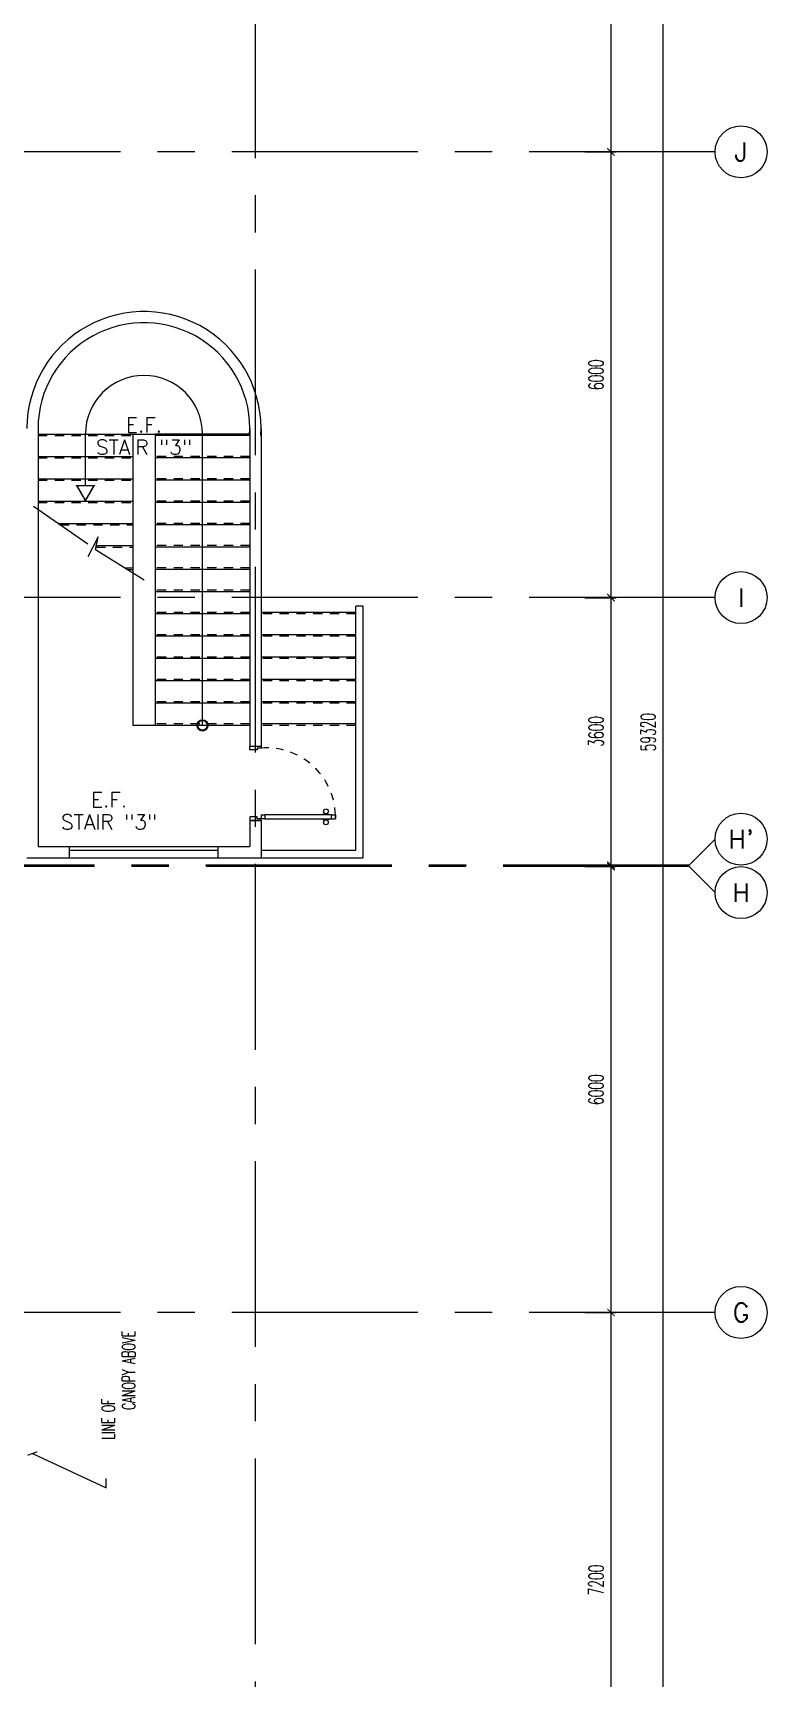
# Model space of a CAD drawing. Extents: x 417866.9 to 417960.2, y 43448 to 43538.2.
# Drawn here: x 417950.34 to 417960.22, y 43483.55 to 43505.69 of the extents above; entities that cross this region are included whole.
import ezdxf
from ezdxf.enums import TextEntityAlignment as Align

# ---------------------------------------------------------------- set-up
doc = ezdxf.new("R2010")
doc.units = 0
doc.header["$MEASUREMENT"] = 0
doc.header["$PDMODE"] = 3
doc.header["$PDSIZE"] = 0.1
for name, pattern in [('CENTERX2', [4, 2.5, -0.5, 0.5, -0.5]), ('HIDDEN', [0.375, 0.25, -0.125]), ('HIDDEN2', [0.1875, 0.125, -0.0625])]:
    doc.linetypes.add(name, pattern=pattern)
doc.layers.get('0').update_dxf_attribs({"color": 11, "linetype": 'CONTINUOUS'})
doc.layers.get('DEFPOINTS').update_dxf_attribs({"color": 11, "linetype": 'CONTINUOUS'})
for name, color, linetype in [('AX-CR', 11, 'CONTINUOUS'), ('AX-DIM', 11, 'CONTINUOUS'), ('AX-TXT', 11, 'CONTINUOUS'), ('AXES', 11, 'CENTERX2'), ('CANOPY-LN', 11, 'CONTINUOUS'), ('DOOR', 11, 'CONTINUOUS'), ('Handrail', 11, 'CONTINUOUS'), ('RM-NAME', 11, 'CONTINUOUS'), ('ROOF', 11, 'CONTINUOUS'), ('STR', 11, 'CONTINUOUS'), ('WALL', 11, 'CONTINUOUS')]:
    doc.layers.add(name, color=color, linetype=linetype)
doc.layers.add('WIN', color=11, linetype='CONTINUOUS', plot=False)
doc.styles.add('ROMANS', font='ROMANS.shx', dxfattribs={"width": 0.6})
doc.dimstyles.new('STANDARD in', dxfattribs={"dimtxt": 0.2, "dimasz": 0.1, "dimexe": 0.07, "dimexo": 0.05, "dimgap": 0.1, "dimtad": 1, "dimdec": 0, "dimlfac": 1000, "dimzin": 0, "dimdsep": 46, "dimtxsty": 'ROMANS', "dimblk": 'ARCHTICK', "dimcen": 0.05, "dimdle": 0.05, "dimclrd": 7, "dimclre": 7, "dimclrt": 2, "dimadec": 0, "dimazin": 0, "dimtfac": 1, "dimtdec": 0, "dimtmove": 2, "dimatfit": 3, "dimldrblk": 'ARCHTICK', "dimfxl": 0, "dimtolj": 1, "dimtzin": 0, "dimarcsym": 0})

# ---------------------------------------------------------------- blocks, each defined once
blk = doc.blocks.new('_ARCHTICK')
at = {"color": 0, "linetype": 'ByBlock', "const_width": 0.15}
blk.add_lwpolyline([(-0.5, -0.5), (0.5, 0.5)], dxfattribs=at)
blk = doc.blocks.new('*D194')
at = {"layer": 'AX-DIM', "color": 7, "lineweight": -2}
for p, q in [((417958.819, 43525.994), (417958.819, 43466.574)), ((417948.237, 43525.944), (417958.889, 43525.944)), ((417948.237, 43466.624), (417958.889, 43466.624))]:
    blk.add_line(p, q, dxfattribs=at)
at = {"layer": 'DEFPOINTS', "color": 0}
for p in [(417948.187, 43525.944), (417948.187, 43466.624), (417958.819, 43466.624)]:
    blk.add_point(p, dxfattribs=at)
at = {"layer": 'AX-DIM', "color": 7, "lineweight": -2, "xscale": 0.1, "yscale": 0.1, "zscale": 0.1}
for p, rotation in [((417958.819, 43525.944), 90), ((417958.819, 43466.624), 270)]:
    blk.add_blockref('_ARCHTICK', p, dxfattribs=dict(at, rotation=rotation))
at = {"layer": 'AX-DIM', "color": 2, "insert": (417958.619, 43496.284), "char_height": 0.2, "attachment_point": 5, "rotation": 90, "style": 'ROMANS'}
blk.add_mtext('\\A1;59320', dxfattribs=at)
blk = doc.blocks.new('*D189')
at = {"layer": 'AX-DIM', "color": 7, "lineweight": -2}
for p, q in [((417957.769, 43498.094), (417958.189, 43498.094)), ((417958.119, 43498.144), (417958.119, 43494.444)), ((417957.769, 43494.494), (417958.189, 43494.494))]:
    blk.add_line(p, q, dxfattribs=at)
at = {"layer": 'DEFPOINTS', "color": 0}
for p in [(417957.719, 43498.094), (417957.719, 43494.494), (417958.119, 43494.494)]:
    blk.add_point(p, dxfattribs=at)
at = {"layer": 'AX-DIM', "color": 7, "lineweight": -2, "xscale": 0.1, "yscale": 0.1, "zscale": 0.1}
for p, rotation in [((417958.119, 43498.094), 90), ((417958.119, 43494.494), 270)]:
    blk.add_blockref('_ARCHTICK', p, dxfattribs=dict(at, rotation=rotation))
at = {"layer": 'AX-DIM', "color": 2, "insert": (417957.919, 43496.294), "char_height": 0.2, "attachment_point": 5, "rotation": 90, "style": 'ROMANS'}
blk.add_mtext('\\A1;3600', dxfattribs=at)
blk = doc.blocks.new('*D188')
at = {"layer": 'AX-DIM', "color": 7, "lineweight": -2}
for p, q in [((417957.769, 43488.474), (417958.189, 43488.474)), ((417958.119, 43488.524), (417958.119, 43481.224)), ((417957.769, 43481.274), (417958.189, 43481.274))]:
    blk.add_line(p, q, dxfattribs=at)
at = {"layer": 'DEFPOINTS', "color": 0}
for p in [(417957.719, 43488.474), (417957.719, 43481.274), (417958.119, 43481.274)]:
    blk.add_point(p, dxfattribs=at)
at = {"layer": 'AX-DIM', "color": 7, "lineweight": -2, "xscale": 0.1, "yscale": 0.1, "zscale": 0.1}
for p, rotation in [((417958.119, 43488.474), 90), ((417958.119, 43481.274), 270)]:
    blk.add_blockref('_ARCHTICK', p, dxfattribs=dict(at, rotation=rotation))
at = {"layer": 'AX-DIM', "color": 2, "insert": (417957.919, 43484.874), "char_height": 0.2, "attachment_point": 5, "rotation": 90, "style": 'ROMANS'}
blk.add_mtext('\\A1;7200', dxfattribs=at)
blk = doc.blocks.new('AXR')
at = {"layer": 'AX-CR'}
blk.add_circle((350, 0), 350, dxfattribs=at)
at = {"layer": 'AX-TXT', "style": 'ROMANS'}
blk.add_attdef('AX', text='', height=250, dxfattribs=at).set_placement((350, 0), align=Align.MIDDLE)
blk = doc.blocks.new('*D185')
at = {"layer": 'AX-DIM', "color": 7, "lineweight": -2}
for p, q in [((417957.769, 43494.474), (417958.189, 43494.474)), ((417958.119, 43494.524), (417958.119, 43488.424)), ((417957.769, 43488.474), (417958.189, 43488.474))]:
    blk.add_line(p, q, dxfattribs=at)
at = {"layer": 'DEFPOINTS', "color": 0}
for p in [(417957.719, 43494.474), (417957.719, 43488.474), (417958.119, 43488.474)]:
    blk.add_point(p, dxfattribs=at)
at = {"layer": 'AX-DIM', "color": 7, "lineweight": -2, "xscale": 0.1, "yscale": 0.1, "zscale": 0.1}
for p, rotation in [((417958.119, 43494.474), 90), ((417958.119, 43488.474), 270)]:
    blk.add_blockref('_ARCHTICK', p, dxfattribs=dict(at, rotation=rotation))
at = {"layer": 'AX-DIM', "color": 2, "insert": (417957.919, 43491.474), "char_height": 0.2, "attachment_point": 5, "rotation": 90, "style": 'ROMANS'}
blk.add_mtext('\\A1;6000', dxfattribs=at)
blk = doc.blocks.new('*D184')
at = {"layer": 'AX-DIM', "color": 7, "lineweight": -2}
for p, q in [((417957.769, 43511.294), (417958.189, 43511.294)), ((417958.119, 43511.344), (417958.119, 43504.044)), ((417957.769, 43504.094), (417958.189, 43504.094))]:
    blk.add_line(p, q, dxfattribs=at)
at = {"layer": 'DEFPOINTS', "color": 0}
for p in [(417957.719, 43511.294), (417957.719, 43504.094), (417958.119, 43504.094)]:
    blk.add_point(p, dxfattribs=at)
at = {"layer": 'AX-DIM', "color": 7, "lineweight": -2, "xscale": 0.1, "yscale": 0.1, "zscale": 0.1}
for p, rotation in [((417958.119, 43511.294), 90), ((417958.119, 43504.094), 270)]:
    blk.add_blockref('_ARCHTICK', p, dxfattribs=dict(at, rotation=rotation))
at = {"layer": 'AX-DIM', "color": 2, "insert": (417957.919, 43507.694), "char_height": 0.2, "attachment_point": 5, "rotation": 90, "style": 'ROMANS'}
blk.add_mtext('\\A1;7200', dxfattribs=at)
blk = doc.blocks.new('*D183')
at = {"layer": 'AX-DIM', "color": 7, "lineweight": -2}
for p, q in [((417957.769, 43504.094), (417958.189, 43504.094)), ((417958.119, 43504.144), (417958.119, 43498.044)), ((417957.769, 43498.094), (417958.189, 43498.094))]:
    blk.add_line(p, q, dxfattribs=at)
at = {"layer": 'DEFPOINTS', "color": 0}
for p in [(417957.719, 43504.094), (417957.719, 43498.094), (417958.119, 43498.094)]:
    blk.add_point(p, dxfattribs=at)
at = {"layer": 'AX-DIM', "color": 7, "lineweight": -2, "xscale": 0.1, "yscale": 0.1, "zscale": 0.1}
for p, rotation in [((417958.119, 43504.094), 90), ((417958.119, 43498.094), 270)]:
    blk.add_blockref('_ARCHTICK', p, dxfattribs=dict(at, rotation=rotation))
at = {"layer": 'AX-DIM', "color": 2, "insert": (417957.919, 43501.094), "char_height": 0.2, "attachment_point": 5, "rotation": 90, "style": 'ROMANS'}
blk.add_mtext('\\A1;6000', dxfattribs=at)
blk = doc.blocks.new('STL-DR')
at = {"layer": 'DOOR', "color": 0, "linetype": 'ByBlock'}
for p, q in [((50, 0), (0, 0)), ((0, -150), (0, 0)), ((50, -100), (50, 0)), ((0, -150), (25, -150)), ((25, -100), (50, -100)), ((25, -150), (25, -100)), ((75, -150), (25, -150)), ((25, -200), (25, -150)), ((75, -200), (25, -200)), ((75, -150), (75, -200)), ((950, -100), (950, 0)), ((950, 0), (1000, 0)), ((975, -100), (950, -100)), ((975, -150), (975, -100)), ((1000, -150), (975, -150)), ((1000, 0), (1000, -150)), ((18, -990), (9, -990)), ((9, -1055), (9, -990)), ((18, -1055), (9, -1055)), ((18, -978), (18, -1068)), ((25, -978), (18, -978)), ((18, -1055), (18, -990)), ((25, -1068), (18, -1068)), ((25, -1100), (75, -1100)), ((25, -1100), (25, -1150)), ((75, -978), (82, -978)), ((75, -1068), (82, -1068)), ((75, -1100), (75, -1150)), ((82, -978), (82, -1068)), ((82, -990), (91, -990)), ((82, -1055), (82, -990)), ((82, -1055), (91, -1055)), ((91, -1055), (91, -990)), ((25, -1150), (75, -1150)), ((75, -1150), (25, -1150))]:
    blk.add_line(p, q, dxfattribs=at)
at = {"layer": 'DOOR', "linetype": 'ByBlock'}
for p, q in [((25, -200), (25, -1100)), ((75, -1100), (75, -200))]:
    blk.add_line(p, q, dxfattribs=at)
at = {"layer": 'DOOR', "color": 0, "linetype": 'ByBlock'}
for centre in [(-24, -1023), (124, -1023)]:
    blk.add_circle(centre, 32.4, dxfattribs=at)
at = {"layer": 'DOOR', "linetype": 'HIDDEN', "ltscale": 0.5}
blk.add_arc((50, -223), 928, 271.544, 4.4816, dxfattribs=at)
at = {"layer": 'WALL'}
for p, q in [((0, 0), (0, -150)), ((0, 0), (0, -150)), ((1000, 0), (1000, -150))]:
    blk.add_line(p, q, dxfattribs=at)

msp = doc.modelspace()

# ---------------------------------------------------------------- linework, layer by layer
for p, q in [((417951.08, 43498.8145), (417950.3487, 43499.3223)), ((417951.2204, 43498.9131), (417951.08, 43498.6442)), ((417951.1853, 43498.7377), (417951.2204, 43498.9131)), ((417951.8406, 43498.3286), (417951.1853, 43498.7377))]:
    msp.add_line(p, q)
at = {"layer": 'AXES'}
for p, q in [((417953.3366, 43460.01), (417953.3366, 43537.5491)), ((417959.5194, 43504.0943), (417889.6966, 43504.0943)), ((417959.5194, 43498.0943), (417889.6966, 43498.0943)), ((417959.1694, 43494.4943), (417959.5194, 43494.8443)), ((417959.1694, 43494.4943), (417889.6966, 43494.4943)), ((417959.1694, 43494.4743), (417889.6966, 43494.4743)), ((417959.1694, 43494.4743), (417959.5194, 43494.1243)), ((417959.5194, 43488.4743), (417889.6966, 43488.4743))]:
    msp.add_line(p, q, dxfattribs=at)
at = {"layer": 'Handrail'}
for p, q in [((417954.6866, 43494.6943), (417954.6866, 43497.9785)), ((417954.7866, 43497.9785), (417954.6866, 43497.9785)), ((417954.7866, 43494.5943), (417954.7866, 43497.9785)), ((417953.4116, 43494.6943), (417954.6866, 43494.6943)), ((417953.4116, 43494.5943), (417954.7866, 43494.5943))]:
    msp.add_line(p, q, dxfattribs=at)
at = {"layer": 'ROOF'}
for p, q in [((417951.6866, 43500.2945), (417951.6866, 43496.3745)), ((417951.6866, 43500.2945), (417951.9866, 43500.2945)), ((417951.9866, 43500.2945), (417951.9866, 43496.3745)), ((417951.9866, 43496.3745), (417951.6866, 43496.3745))]:
    msp.add_line(p, q, dxfattribs=at)
at = {"layer": 'STR'}
for p, q in [((417950.4116, 43500.2945), (417951.6866, 43500.2945)), ((417951.0491, 43499.6014), (417951.0491, 43500.297)), ((417953.2616, 43500.2945), (417951.9866, 43500.2945)), ((417952.6241, 43496.3745), (417952.6241, 43500.297)), ((417953.2616, 43500.2745), (417951.9866, 43500.2745)), ((417950.4116, 43499.9945), (417951.6866, 43499.9945)), ((417953.2616, 43499.9745), (417951.9866, 43499.9745)), ((417950.4116, 43499.6945), (417951.6866, 43499.6945)), ((417953.2616, 43499.6745), (417951.9866, 43499.6745)), ((417950.4116, 43499.3945), (417951.6866, 43499.3945)), ((417953.2616, 43499.3745), (417951.9866, 43499.3745)), ((417950.6767, 43499.0945), (417951.6866, 43499.0945)), ((417953.2616, 43499.0745), (417951.9866, 43499.0745)), ((417951.1967, 43498.7945), (417951.6866, 43498.7945)), ((417953.2616, 43498.7745), (417951.9866, 43498.7745)), ((417951.5748, 43498.4945), (417951.6866, 43498.4945)), ((417951.6069, 43498.4745), (417951.6866, 43498.4745)), ((417953.2616, 43498.4745), (417951.9866, 43498.4745)), ((417953.2616, 43498.1745), (417951.9866, 43498.1745)), ((417953.2616, 43497.8745), (417951.9866, 43497.8745)), ((417954.6866, 43497.8945), (417953.4116, 43497.8945)), ((417953.2616, 43497.5745), (417951.9866, 43497.5745)), ((417954.6866, 43497.5945), (417953.4116, 43497.5945)), ((417953.2616, 43497.2745), (417951.9866, 43497.2745)), ((417954.6866, 43497.2945), (417953.4116, 43497.2945)), ((417953.2616, 43496.9745), (417951.9866, 43496.9745)), ((417954.6866, 43496.9945), (417953.4116, 43496.9945)), ((417953.2616, 43496.6745), (417951.9866, 43496.6745)), ((417954.6866, 43496.6945), (417953.4116, 43496.6945)), ((417953.2616, 43496.3745), (417951.9866, 43496.3745)), ((417954.6866, 43496.3945), (417953.4116, 43496.3945))]:
    msp.add_line(p, q, dxfattribs=at)
at = {"layer": 'STR', "linetype": 'HIDDEN2'}
for p, q in [((417953.2616, 43500.2945), (417951.9866, 43500.2945)), ((417950.4116, 43500.2745), (417951.6866, 43500.2745)), ((417953.2616, 43500.2745), (417951.9866, 43500.2745)), ((417950.4116, 43499.9745), (417951.6866, 43499.9745)), ((417953.2616, 43499.9945), (417951.9866, 43499.9945)), ((417950.4116, 43499.6745), (417951.6866, 43499.6745)), ((417953.2616, 43499.6945), (417951.9866, 43499.6945)), ((417950.4116, 43499.3745), (417951.6866, 43499.3745)), ((417953.2616, 43499.3945), (417951.9866, 43499.3945)), ((417950.7055, 43499.0745), (417951.6866, 43499.0745)), ((417953.2616, 43499.0945), (417951.9866, 43499.0945)), ((417951.1927, 43498.7745), (417951.6866, 43498.7745)), ((417953.2616, 43498.7945), (417951.9866, 43498.7945)), ((417951.5748, 43498.4945), (417951.6866, 43498.4945)), ((417951.6069, 43498.4745), (417951.6866, 43498.4745)), ((417953.2616, 43498.4945), (417951.9866, 43498.4945)), ((417953.2616, 43498.1945), (417951.9866, 43498.1945)), ((417953.2616, 43497.8945), (417951.9866, 43497.8945)), ((417954.6866, 43497.8745), (417953.4116, 43497.8745)), ((417953.2616, 43497.5945), (417951.9866, 43497.5945)), ((417954.6866, 43497.5745), (417953.4116, 43497.5745)), ((417953.2616, 43497.2945), (417951.9866, 43497.2945)), ((417954.6866, 43497.2745), (417953.4116, 43497.2745)), ((417953.2616, 43496.9945), (417951.9866, 43496.9945)), ((417954.6866, 43496.9745), (417953.4116, 43496.9745)), ((417953.2616, 43496.6945), (417951.9866, 43496.6945)), ((417954.6866, 43496.6745), (417953.4116, 43496.6745)), ((417953.2616, 43496.3945), (417951.9866, 43496.3945)), ((417954.6866, 43496.3745), (417953.4116, 43496.3745))]:
    msp.add_line(p, q, dxfattribs=at)
at = {"layer": 'STR', "const_width": 0.0215}
msp.add_lwpolyline([(417951.1646, 43499.6014), (417950.9336, 43499.6014), (417951.0491, 43499.4014)], close=True, dxfattribs=at)
at = {"layer": 'STR'}
for radius in [0.075, 0.065]:
    msp.add_circle((417952.6241, 43496.3745), radius, dxfattribs=at)
msp.add_arc((417951.8366, 43500.297), 0.7875, 0, 180, dxfattribs=at)
at = {"layer": 'WALL'}
for p, q in [((417950.4116, 43500.3699), (417950.4116, 43494.7443)), ((417953.2616, 43500.3699), (417953.2616, 43496.0943)), ((417953.4116, 43500.3699), (417953.4116, 43496.0943)), ((417953.2616, 43495.0943), (417953.2616, 43494.7443)), ((417953.4116, 43495.0943), (417953.4116, 43494.5943)), ((417950.2616, 43494.5943), (417950.8366, 43494.5943)), ((417950.4116, 43494.7443), (417950.8366, 43494.7443)), ((417950.8366, 43494.5943), (417950.8366, 43494.7443)), ((417952.8366, 43494.5943), (417952.8366, 43494.7443)), ((417952.8366, 43494.7443), (417953.2616, 43494.7443)), ((417952.8366, 43494.5943), (417953.4116, 43494.5943))]:
    msp.add_line(p, q, dxfattribs=at)
for radius, start, end in [(1.575, 356.52974, 180), (1.425, 356.16395, 180.00002)]:
    msp.add_arc((417951.8366, 43500.3699), radius, start, end, dxfattribs=at)
at = {"layer": 'WIN'}
for p, q in [((417950.8366, 43494.7443), (417952.8366, 43494.7443)), ((417950.8366, 43494.6943), (417952.8366, 43494.6943)), ((417950.8366, 43494.5943), (417952.8366, 43494.5943))]:
    msp.add_line(p, q, dxfattribs=at)

# ---------------------------------------------------------------- block references
at = {"layer": 'AXES', "xscale": 0.001000000047497451, "yscale": 0.0009999999892897904, "zscale": 0.001}
for p, values in [((417959.5194, 43504.0943), {'AX': 'J'}), ((417959.5194, 43498.0943), {'AX': 'I'}), ((417959.5194, 43494.8443), {'AX': "H'"}), ((417959.5194, 43494.1243), {'AX': 'H'}), ((417959.5194, 43488.4743), {'AX': 'G'})]:
    msp.add_blockref('AXR', p, dxfattribs=at).add_auto_attribs(values)
at = {"layer": 'ROOF', "xscale": 0.0009999999892897904, "yscale": 0.0009999999892897904, "zscale": 0.001, "rotation": 90}
msp.add_blockref('STL-DR', (417953.2616, 43495.0943), dxfattribs=at)

# ---------------------------------------------------------------- texts
at = {"layer": 'CANOPY-LN', "color": 4, "char_height": 0.175, "attachment_point": 6, "rotation": 90, "style": 'ROMANS'}
for s, insert in [('CANOPY ABOVE', (417951.6317, 43488.2259)), ('LINE OF ', (417951.358, 43487.3139))]:
    msp.add_mtext(s, dxfattribs=dict(at, insert=insert))
at = {"layer": 'RM-NAME', "style": 'ROMANS'}
for s, p in [('E.F.', (417951.8364, 43500.4188)), ('STAIR "3"', (417951.8364, 43500.1188)), ('E.F.', (417951.3669, 43495.3751)), ('STAIR "3"', (417951.3669, 43495.0751))]:
    msp.add_text(s, height=0.2, dxfattribs=at).set_placement(p, align=Align.MIDDLE)

# ---------------------------------------------------------------- dimensions: what is measured, and where the dimension line sits
at = {"layer": 'AX-DIM'}
for base, p1, p2, picture, middle in [((417958.8194, 43466.6243), (417948.1866, 43525.9443), (417948.1866, 43466.6243), '*D194', (417958.6194, 43496.2843)), ((417958.1194, 43504.0943), (417957.7194, 43511.2943), (417957.7194, 43504.0943), '*D184', (417957.9194, 43507.6943)), ((417958.1194, 43498.0943), (417957.7194, 43504.0943), (417957.7194, 43498.0943), '*D183', (417957.9194, 43501.0943)), ((417958.1194, 43494.4943), (417957.7194, 43498.0943), (417957.7194, 43494.4943), '*D189', (417957.9194, 43496.2943)), ((417958.1194, 43488.4743), (417957.7194, 43494.4743), (417957.7194, 43488.4743), '*D185', (417957.9194, 43491.4743)), ((417958.1194, 43481.2743), (417957.7194, 43488.4743), (417957.7194, 43481.2743), '*D188', (417957.9194, 43484.8743))]:
    dim = msp.add_linear_dim(base=base, p1=p1, p2=p2, angle=270, dimstyle='STANDARD in', dxfattribs=at)
    dim.commit()
    dim.dimension.update_dxf_attribs({"geometry": picture, "text_midpoint": middle})

# ---------------------------------------------------------------- leaders
at = {"layer": 'CANOPY-LN', "color": 8}
msp.add_leader([(417950.3366, 43486.5764), (417951.3272, 43486.1149), (417951.3272, 43486.2398)], dimstyle='STANDARD in', dxfattribs=at)

doc.saveas('drawing.dxf')
